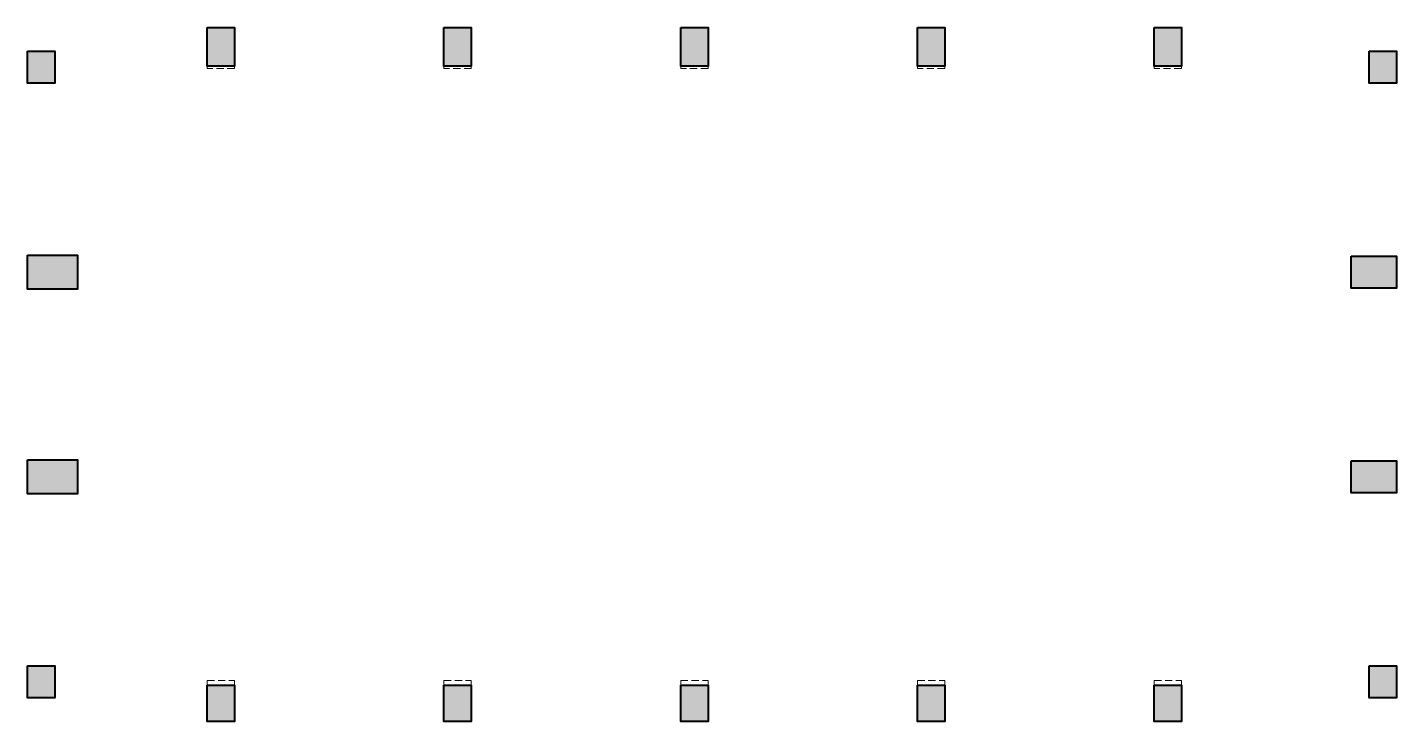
# Model space of a CAD drawing. Header units: millimetres. Extents: x 131850 to 192000, y 8450 to 38950.
import ezdxf

# ---------------------------------------------------------------- set-up
doc = ezdxf.new("R2010")
doc.units = ezdxf.units.MM
doc.linetypes.add('HIDDEN2', pattern=[4.7625, 3.175, -1.5875])
doc.layers.get('0').update_dxf_attribs({"lineweight": 20})
for name, color, linetype, lineweight in [('NDC_S-COLUMN', 4, 'Continuous', 40), ('NDC_S_HATCH COLUMN AND WALL', 251, 'Continuous', 13), ('NDC_S_HIDDEN', 8, 'HIDDEN2', 13)]:
    doc.layers.add(name, color=color, linetype=linetype, lineweight=lineweight)

# ---------------------------------------------------------------- blocks, each defined once
blk = doc.blocks.new('cot')
at = {"layer": 'NDC_S_HATCH COLUMN AND WALL', "ltscale": 0.005}
h = blk.add_hatch(color=256, dxfattribs=at)
h.dxf.hatch_style = 1
h.paths.add_polyline_path([(-0.5, 0.5), (0.5, 0.5), (0.5, -0.5), (-0.5, -0.5)])
at = {"layer": 'NDC_S-COLUMN', "ltscale": 0.005}
blk.add_lwpolyline([(-0.5, 0.5), (0.5, 0.5), (0.5, -0.5), (-0.5, -0.5)], close=True, dxfattribs=at)

msp = doc.modelspace()

# ---------------------------------------------------------------- linework, layer by layer
at = {"layer": 'NDC_S_HIDDEN', "ltscale": 100}
for p, q in [((139750, 37250), (140950, 37250)), ((139750, 37150), (139750, 37250)), ((140950, 37150), (139750, 37150)), ((140950, 37250), (140950, 37150)), ((150150, 37250), (151350, 37250)), ((150150, 37150), (150150, 37250)), ((151350, 37150), (150150, 37150)), ((151350, 37250), (151350, 37150)), ((160550, 37250), (161750, 37250)), ((160550, 37150), (160550, 37250)), ((161750, 37150), (160550, 37150)), ((161750, 37250), (161750, 37150)), ((170950, 37250), (172150, 37250)), ((170950, 37150), (170950, 37250)), ((172150, 37150), (170950, 37150)), ((172150, 37250), (172150, 37150)), ((181350, 37250), (182550, 37250)), ((181350, 37150), (181350, 37250)), ((182550, 37150), (181350, 37150)), ((182550, 37250), (182550, 37150)), ((139750, 10250), (140950, 10250)), ((139750, 10050), (139750, 10250)), ((140950, 10250), (140950, 10050)), ((150150, 10250), (151350, 10250)), ((150150, 10050), (150150, 10250)), ((151350, 10250), (151350, 10050)), ((160550, 10250), (161750, 10250)), ((160550, 10050), (160550, 10250)), ((161750, 10250), (161750, 10050)), ((170950, 10250), (172150, 10250)), ((170950, 10050), (170950, 10250)), ((172150, 10250), (172150, 10050)), ((181350, 10250), (182550, 10250)), ((181350, 10050), (181350, 10250)), ((182550, 10250), (182550, 10050)), ((140950, 10050), (139750, 10050)), ((151350, 10050), (150150, 10050)), ((161750, 10050), (160550, 10050)), ((172150, 10050), (170950, 10050)), ((182550, 10050), (181350, 10050))]:
    msp.add_line(p, q, dxfattribs=at)

# ---------------------------------------------------------------- block references
for p, xscale, yscale in [((140350, 38100), 1200, 1700), ((150750, 38100), 1200, 1700), ((161150, 38100), 1200, 1700), ((171550, 38100), 1200, 1700), ((181950, 38100), 1200, 1700), ((132450, 37200), 1200, 1400), ((191400, 37200), 1200, 1400), ((132950, 28200), 2200, 1500), ((191000, 28200), 2000, 1400), ((132950, 19200), 2200, 1500), ((191000, 19200), 2000, 1400), ((132450, 10200), 1200, 1400), ((191400, 10200), 1200, 1400), ((140350, 9250), 1200, 1600), ((150750, 9250), 1200, 1600), ((161150, 9250), 1200, 1600), ((171550, 9250), 1200, 1600), ((181950, 9250), 1200, 1600)]:
    msp.add_blockref('cot', p, dxfattribs=dict(xscale=xscale, yscale=yscale))

doc.saveas('drawing.dxf')
